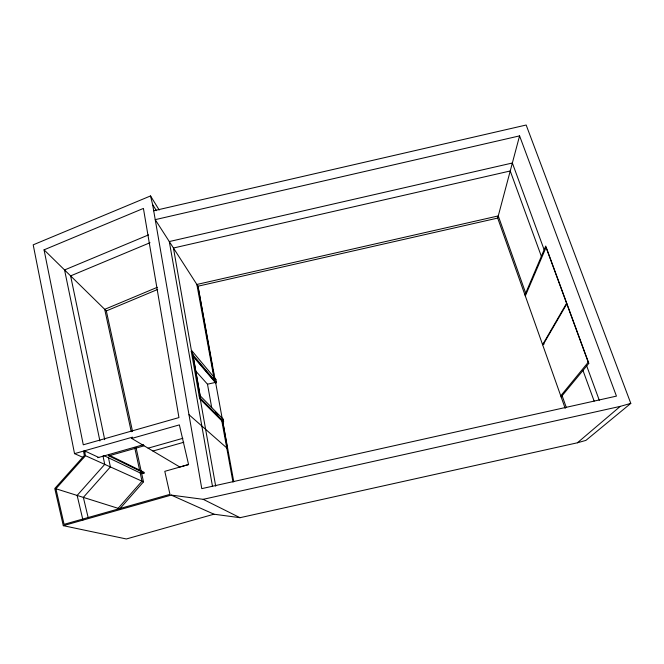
<?xml version="1.0" encoding="UTF-8"?>
<svg xmlns="http://www.w3.org/2000/svg" width="664" height="664" viewBox="0 0 664 664"><rect width="100%" height="100%" fill="white"/><g stroke="black" fill="none" stroke-linecap="round" stroke-linejoin="round"><path stroke-width="1" d="M544.165 343.96L542.612 344.707L497.693 218.074L519.58 135.879L155.227 219.651L197.98 286.209L215.111 379.733L215.908 379.501L216.489 382.688L215.692 382.921L192.701 355.896M524.958 294.932L545.733 246.029L588.827 363.341L561.138 396.931M525.324 295.953L546.057 247.431L588.694 363.498M542.612 344.707L566.583 303.315M566.807 303.921L542.803 345.23L565.205 408.401M560.756 395.844L588.229 362.245M118.134 508.334L141.988 481.168L140.22 472.992L142.627 472.311M103.625 455.454L141.731 473.714L143.499 481.84L119.786 508.848L55.917 488.762L85.473 455.703L84.494 450.814L98.728 457.43M85.274 451.918L83.49 451.097L84.361 455.454L54.78 488.521L63.304 525.672L171.229 495.095L213.957 514.202L240.011 517.696L577.406 442.788L620.267 406.368L630.8 403.388L526.162 125.023L153.691 210.778M630.8 403.388L585.914 440.39L577.406 442.788M157.277 287.313L104.713 309.341L131.264 431.716M44.056 249.838L83.282 444.805L178.948 417.581L143.416 208.421L44.056 249.838L106.34 310.935L157.667 289.438M159.202 209.998L150.537 195.938L33.2 244.833L74.534 453.645L83.714 457.695M148.57 234.882L64.566 269.966L99.899 440.971M150.022 242.717L70.616 275.892L104.713 439.676M233.769 481.74L222.813 421.831L199.656 398.666L191.273 351.397L192.178 351.132L215.908 379.501M199.656 398.666L200.578 398.408L223.627 421.598L222.813 421.831L227.262 447.528M74.534 453.645L132.51 437.153M131.505 437.435L131.721 438.439L179.363 424.885L188.584 464.576L164.797 471.332L169.967 494.348L64.093 524.344L55.917 488.762M223.627 421.598L223.145 419.158L222.365 419.382L215.593 382.389L195.88 359.166M97.766 457.704L143.607 444.664M108.597 454.923L108.796 455.853L143.972 445.851M148.122 448.175L182.89 438.298M152.927 451.039L183.812 442.257M227.437 448.515L188.999 414.718M141.731 473.714L144.121 473.042L143.947 472.22L109.402 455.313M188.584 464.518L179.795 466.999L131.721 438.439M213.957 514.202L126.367 538.977L63.304 525.672M497.693 218.074L197.98 286.209L212.505 367.267M195.54 370.852L207.483 384.199L215.593 382.389M171.229 495.095L203.209 499.328L620.267 406.368M85.473 455.703L143.499 481.84M108.796 455.853L144.121 473.042M203.209 499.328L240.011 517.696M199.167 395.918L200.179 395.794L192.95 354.858M215.161 412.095L218.041 415.008M192.178 351.132L200.047 395.661L223.145 419.158M192.817 354.7L216.489 382.688M191.273 351.397L191.63 351.812L173.445 248.021L510.234 170.98L541.359 256.329M214.049 378.48L215.111 379.733M150.537 195.938L152.62 204.578L156.43 210.687M519.58 135.879L616.449 396.118L201.773 488.638L152.62 204.578M544.148 249.764L512.359 163.004L169.295 241.555L212.48 486.347M586.702 365.914L599.293 400.292M582.967 370.446L594.147 401.114M525.705 293.173L498.266 215.924L196.859 284.466L213.866 377.467M562.126 395.736L566.251 407.331M88.08 517.264L83.357 497.394L110.382 466.925L108.481 457.786M82.934 520.012L77.14 495.435L104.738 464.377L103.003 456.002M106.34 310.935L132.526 431.392M136.045 447.594L141.332 471.888M134.775 447.893L139.598 470.145M200.047 395.661L200.578 398.408M221.793 420.81L232.981 482.072M207.483 384.199L211.7 407.547M212.87 369.292L213.775 374.363M214.14 376.388L214.505 378.414M215.7 486.197L200.304 399.321"/></g></svg>
